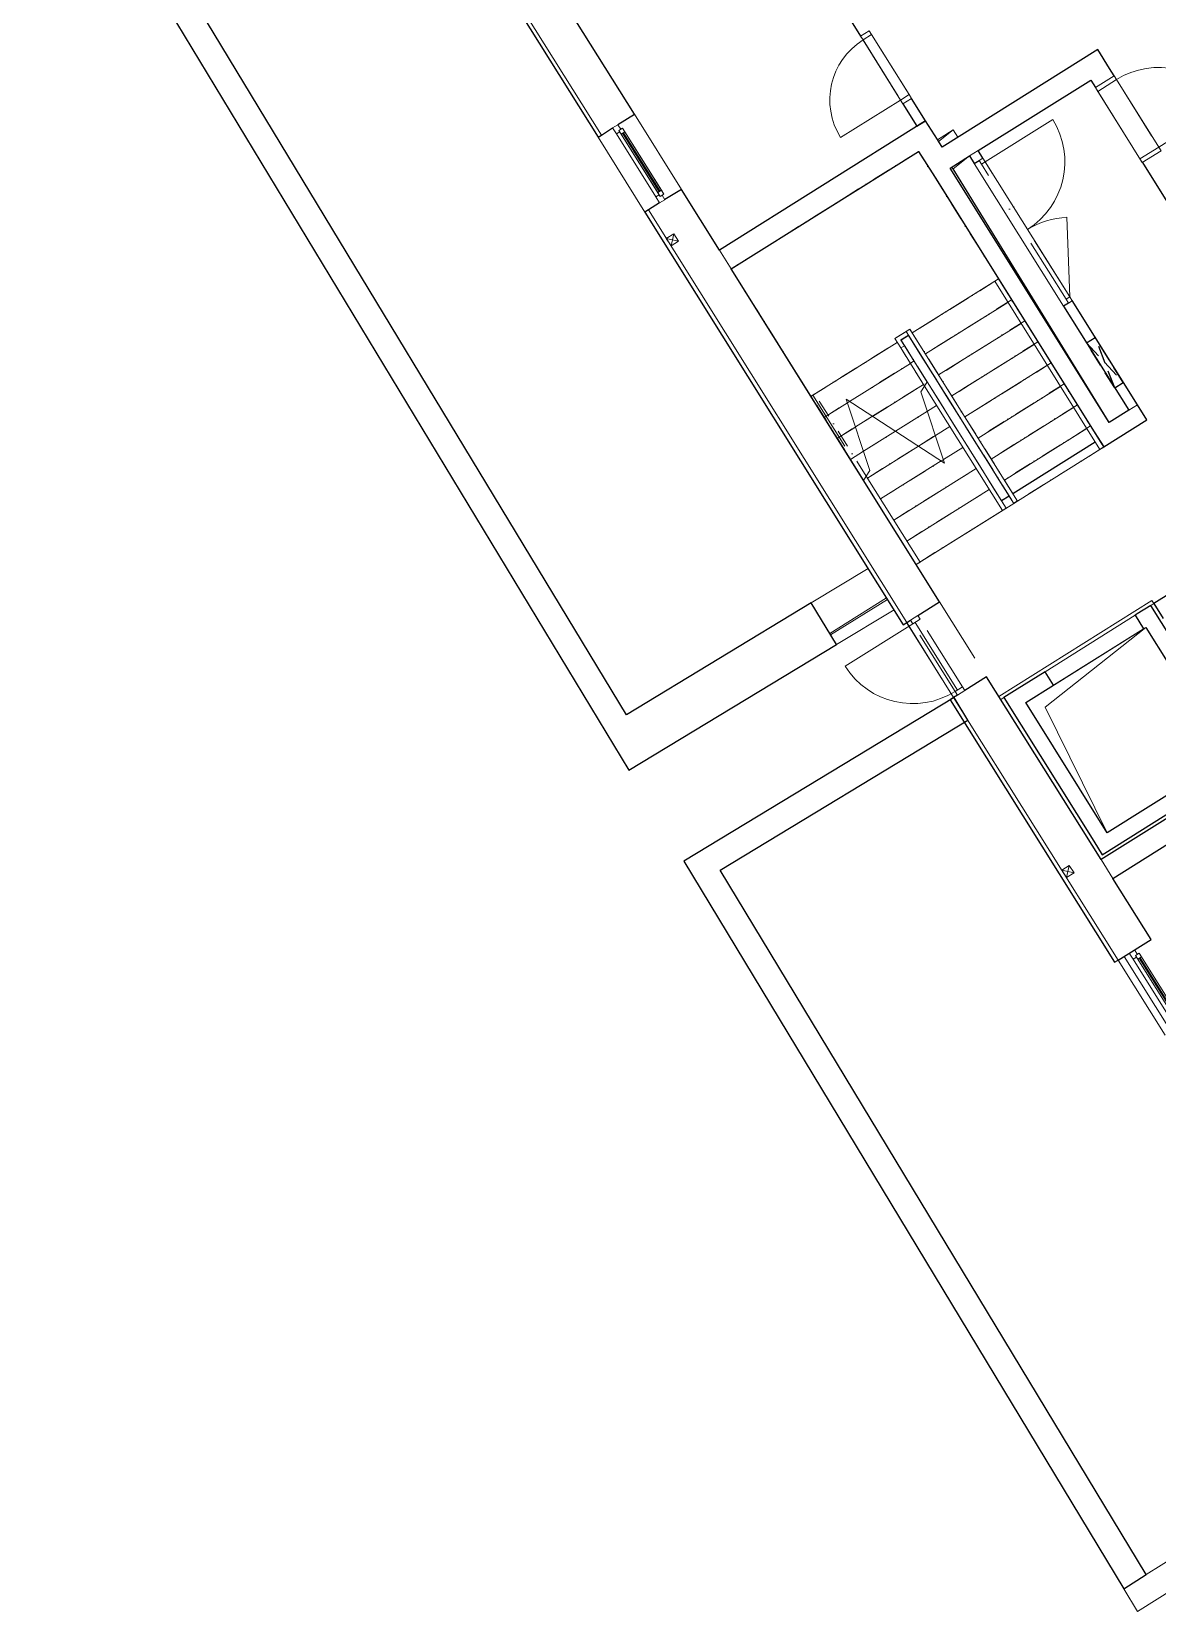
# Model space of a CAD drawing. Header units: millimetres. Extents: x 51291 to 245431, y -8645 to 72638.
# Drawn here: x 148588 to 161312, y 16405 to 34252 of the extents above; entities that cross this region are included whole.
import ezdxf

# ---------------------------------------------------------------- set-up
doc = ezdxf.new("R2010")
doc.units = ezdxf.units.MM
for name, pattern in [('HA_Dash_3mm-S1mm', [300, 200, -100]), ('HA_DashDot_2_2mm-S0_6mm', [1650, 750, -450, 0, -450]), ('HA_DashDot_4mm-S1mm', [400, 200, -100, 0, -100])]:
    doc.linetypes.add(name, pattern=pattern)
for name, color, linetype, lineweight in [('A-AREA-____-OTLN', 9, 'Continuous', 25), ('A-CLNG-____-OTLN', 9, 'Continuous', 9), ('A-DETL-GENF-OTLN', 9, 'Continuous', 9), ('A-DOOR-____-MCUT', 9, 'Continuous', 9), ('A-DOOR-____-OTLN', 9, 'Continuous', 9), ('A-DOOR-FRAM-MCUT', 9, 'Continuous', 9), ('A-DOOR-FRAM-OTLN', 9, 'Continuous', 9), ('A-FLOR-____-OTLN', 9, 'Continuous', 9), ('A-FLOR-HRAL-MBND', 9, 'HA_DashDot_4mm-S1mm', 9), ('A-FLOR-HRAL-OTLN', 9, 'Continuous', 9), ('A-GENM-____-MCUT', 9, 'Continuous', 25), ('A-GENM-____-OTLN', 9, 'Continuous', 9), ('A-GLAZ-____-MCUT', 9, 'Continuous', 5), ('A-GLAZ-____-OTLN', 9, 'Continuous', 5), ('A-WALL-____-MCUT', 9, 'Continuous', 25), ('A-WALL-____-OTLN', 9, 'Continuous', 9), ('I-WALL-____-MCUT', 9, 'Continuous', 25), ('I-WALL-____-OTLN', 9, 'Continuous', 9), ('M-HVAC-DUCT-OTLN', 9, 'Continuous', 9), ('S-STRS-____-MBND', 9, 'HA_DashDot_4mm-S1mm', 9), ('S-STRS-____-OTLN', 9, 'Continuous', 9)]:
    doc.layers.add(name, color=color, linetype=linetype, lineweight=lineweight)

# ---------------------------------------------------------------- blocks, each defined once
blk = doc.blocks.new('HA_DR_Single_Swing_Solid - In_BJ_900x2100_Vstup-2040224-schema rezu D_140_5400')
at = {"layer": 'A-DOOR-____-MCUT', "linetype": 'HA_DashDot_2_2mm-S0_6mm'}
for p, q in [((-450, 125), (450, 125)), ((-450, -125), (450, -125))]:
    blk.add_line(p, q, dxfattribs=at)
at = {"layer": 'A-DOOR-____-OTLN', "lineweight": 5}
blk.add_line((450, 1025), (450, 125), dxfattribs=at)
at = {"layer": 'A-DOOR-____-OTLN'}
for p, q in [((-500, 125), (500, 125)), ((-500, -125), (500, -125))]:
    blk.add_line(p, q, dxfattribs=at)
at = {"layer": 'A-DOOR-____-OTLN', "lineweight": 5}
blk.add_arc((450, 125), 900, 90, 180, dxfattribs=at)
at = {"layer": 'A-DOOR-FRAM-MCUT'}
for p, q in [((-500, -125), (-500, 125)), ((-500, 125), (-450, 125)), ((-450, 125), (-450, -125)), ((450, 125), (500, 125)), ((450, -125), (450, 125)), ((500, 125), (500, -125)), ((-450, -125), (-500, -125)), ((500, -125), (450, -125))]:
    blk.add_line(p, q, dxfattribs=at)
blk = doc.blocks.new('HA_WD_SinglePanel - 1000x2400-1662822-schema rezu D_140_5400')
at = {"layer": 'A-GLAZ-____-MCUT'}
for p, q in [((-420, 70), (-500, 70)), ((-500, 0), (-440, 0)), ((-440, -25), (-440, 25)), ((-440, 25), (-390, 25)), ((-420, 25), (-420, 70)), ((-390, 25), (-390, -25)), ((390, 5), (-390, 5)), ((390, -25), (390, 25)), ((390, 25), (440, 25)), ((500, 70), (420, 70)), ((420, 70), (420, 25)), ((440, 25), (440, -25)), ((440, 0), (500, 0)), ((-390, -25), (-440, -25)), ((390, -5), (-390, -5)), ((440, -25), (390, -25))]:
    blk.add_line(p, q, dxfattribs=at)
at = {"layer": 'A-GLAZ-____-OTLN'}
for p, q in [((440, 25), (-440, 25)), ((-440, -25), (-440, 25)), ((420, 70), (-420, 70)), ((390, 25), (-390, 25)), ((440, 25), (440, -25)), ((-440, -25), (440, -25)), ((390, -25), (-390, -25))]:
    blk.add_line(p, q, dxfattribs=at)
blk = doc.blocks.new('HA_WD_SinglePanel - 1000x1500-1662820-schema rezu D_140_5400')
at = {"layer": 'A-GLAZ-____-MCUT'}
for p, q in [((-500, 70), (-500, 0)), ((-420, 70), (-500, 70)), ((-500, 0), (-440, 0)), ((-440, -25), (-440, 25)), ((-440, 25), (-390, 25)), ((-420, 25), (-420, 70)), ((-390, 25), (-390, -25)), ((390, 5), (-390, 5)), ((390, -25), (390, 25)), ((390, 25), (440, 25)), ((500, 70), (420, 70)), ((420, 70), (420, 25)), ((440, 25), (440, -25)), ((440, 0), (500, 0)), ((500, 0), (500, 70)), ((-390, -25), (-440, -25)), ((390, -5), (-390, -5)), ((440, -25), (390, -25))]:
    blk.add_line(p, q, dxfattribs=at)
at = {"layer": 'A-GLAZ-____-OTLN'}
for p, q in [((440, 25), (-440, 25)), ((-440, -25), (-440, 25)), ((420, 70), (-420, 70)), ((390, 25), (-390, 25)), ((440, 25), (440, -25)), ((-440, -25), (440, -25)), ((390, -25), (-390, -25))]:
    blk.add_line(p, q, dxfattribs=at)
blk = doc.blocks.new('HA_GM_Shaft_Rectangle - Default-1963429-schema rezu D_140_5400')
at = {"layer": 'A-DETL-GENF-OTLN'}
for p, q in [((160, -160), (1600, 0)), ((0, -1735), (160, -160))]:
    blk.add_line(p, q, dxfattribs=at)
at = {"layer": 'A-GENM-____-OTLN'}
blk.add_line((370, 0), (1570, 0), dxfattribs=at)
blk = doc.blocks.new('HA_GM_Shaft_Rectangle - Default-1963433-schema rezu D_140_5400')
at = {"layer": 'A-DETL-GENF-OTLN'}
for p, q in [((26, -26), (260, 0)), ((0, -3390), (26, -26))]:
    blk.add_line(p, q, dxfattribs=at)
at = {"layer": 'A-GENM-____-OTLN'}
blk.add_line((260, -100), (260, -2000), dxfattribs=at)
blk = doc.blocks.new('Top Rail Type - Top Rail_Internal_-1399463-schema rezu D_140_5400')
at = {"layer": 'A-FLOR-HRAL-MBND'}
for p, q in [((-38925, -3951), (-36635, -3951)), ((-38925, -4152), (-38925, -3951)), ((-38875, -4001), (-36635, -4001)), ((-38875, -4102), (-38875, -4001)), ((-38800, -4102), (-38875, -4102)), ((-38315, -4102), (-38800, -4102)), ((-36635, -3951), (-36635, -4001)), ((-38800, -4152), (-38925, -4152)), ((-38291, -4152), (-38800, -4152))]:
    blk.add_line(p, q, dxfattribs=at)
at = {"layer": 'A-FLOR-HRAL-OTLN'}
for p, q in [((-38315, -4102), (-38291, -4152)), ((-36635, -4102), (-38315, -4102)), ((-36635, -4152), (-36635, -4102)), ((-36635, -4152), (-38291, -4152))]:
    blk.add_line(p, q, dxfattribs=at)
blk = doc.blocks.new('Top Rail Type - Top Rail_Internal_-1399480-schema rezu D_140_5400')
at = {"layer": 'A-FLOR-HRAL-MBND'}
for p, q in [((-38875, -5301), (-38875, -5251)), ((-37779, -5251), (-38875, -5251)), ((-37755, -5301), (-38875, -5301))]:
    blk.add_line(p, q, dxfattribs=at)
at = {"layer": 'A-FLOR-HRAL-OTLN'}
for p, q in [((-37779, -5251), (-37755, -5301)), ((-36635, -5251), (-37779, -5251)), ((-36635, -5301), (-37755, -5301)), ((-36635, -5301), (-36635, -5251))]:
    blk.add_line(p, q, dxfattribs=at)
blk = doc.blocks.new('HA_DR_Single_Swing_Solid - In_BJ_800x2100-2040331-schema rezu D_140_5400')
at = {"layer": 'A-DOOR-____-MCUT', "linetype": 'HA_DashDot_2_2mm-S0_6mm'}
for p, q in [((-400, 57.5), (400, 57.5)), ((-400, -57.5), (400, -57.5))]:
    blk.add_line(p, q, dxfattribs=at)
at = {"layer": 'A-DOOR-____-OTLN', "lineweight": 5}
blk.add_line((400, -857.5), (400, -57.5), dxfattribs=at)
blk.add_arc((400, -57.5), 800, 180, 270, dxfattribs=at)
at = {"layer": 'A-DOOR-FRAM-MCUT'}
for p, q in [((-400, 57.5), (-450, 57.5)), ((-450, 57.5), (-450, -57.5)), ((-400, -57.5), (-400, 57.5)), ((450, 57.5), (400, 57.5)), ((400, 57.5), (400, -57.5)), ((450, -57.5), (450, 57.5)), ((-450, -57.5), (-400, -57.5)), ((400, -57.5), (450, -57.5))]:
    blk.add_line(p, q, dxfattribs=at)
blk = doc.blocks.new('HA_DR_Single_Swing_Solid_ButtFrame - In_FAS_900x2350_Unik-1926024-schema rezu D_140_5400')
at = {"layer": 'A-DOOR-____-MCUT', "linetype": 'HA_DashDot_2_2mm-S0_6mm'}
for p, q in [((-450, 170), (450, 170)), ((-450, 70), (450, 70))]:
    blk.add_line(p, q, dxfattribs=at)
at = {"layer": 'A-DOOR-____-OTLN', "lineweight": 5}
blk.add_line((450, 1070), (450, 170), dxfattribs=at)
blk.add_arc((450, 170), 900, 90, 180, dxfattribs=at)
at = {"layer": 'A-DOOR-FRAM-MCUT'}
for p, q in [((-500, 70), (-500, 170)), ((-500, 170), (-450, 170)), ((-450, 70), (-500, 70)), ((-450, 170), (-450, 70)), ((450, 170), (500, 170)), ((450, 70), (450, 170)), ((500, 70), (450, 70)), ((500, 170), (500, 70))]:
    blk.add_line(p, q, dxfattribs=at)
at = {"layer": 'A-DOOR-FRAM-OTLN', "linetype": 'HA_DashDot_2_2mm-S0_6mm'}
for p, q in [((500, 220), (-500, 220)), ((500, -220), (-500, -220))]:
    blk.add_line(p, q, dxfattribs=at)
blk = doc.blocks.new('HA_DR_Double_Swing_Solid_wCasing - In_1800x2100_900-1839857-schema rezu D_140_5400')
at = {"layer": 'A-DOOR-____-MCUT', "linetype": 'HA_DashDot_2_2mm-S0_6mm'}
for p, q in [((-900, -7.5), (900, -7.5)), ((-900, -57.5), (900, -57.5))]:
    blk.add_line(p, q, dxfattribs=at)
at = {"layer": 'A-DOOR-____-OTLN', "lineweight": 5}
for p, q in [((-120.6, -507.5), (-900, -57.5)), ((900, -957.5), (900, -57.5))]:
    blk.add_line(p, q, dxfattribs=at)
for centre, start, end in [((-900, -57.5), 330, 360), ((900, -57.5), 180, 270)]:
    blk.add_arc(centre, 900, start, end, dxfattribs=at)
at = {"layer": 'A-DOOR-FRAM-MCUT'}
for p, q in [((-900, -7.5), (-950, -7.5)), ((-950, -7.5), (-950, -57.5)), ((-950, -57.5), (-900, -57.5)), ((-900, -57.5), (-900, -7.5)), ((950, -7.5), (900, -7.5)), ((900, -7.5), (900, -57.5)), ((900, -57.5), (950, -57.5)), ((950, -57.5), (950, -7.5))]:
    blk.add_line(p, q, dxfattribs=at)
blk = doc.blocks.new('HA_GM_Opening_Rectangle_WallBased - Default-2005585-schema rezu D_140_5400')
at = {"layer": 'A-GENM-____-MCUT', "linetype": 'HA_Dash_3mm-S1mm'}
for p, q in [((425, 57.5), (-175, -57.5)), ((-175, 57.5), (425, -57.5)), ((-175, 57.5), (-175, -57.5)), ((-175, 57.5), (425, 57.5)), ((425, 57.5), (425, -57.5)), ((-175, -57.5), (425, -57.5))]:
    blk.add_line(p, q, dxfattribs=at)
blk = doc.blocks.new('185-01_OBJEKT C_Central_rvt-3-schema rezu D_140_5400')
at = {"layer": 'A-AREA-____-OTLN'}
for p, q in [((-22849, 29035), (-21917, 29618)), ((-22976, 28955), (-22891, 29008))]:
    blk.add_line(p, q, dxfattribs=at)
at = {"layer": 'A-FLOR-____-OTLN'}
for p, q in [((-26030, 31571), (-23912, 32898)), ((-23912, 32898), (-22755, 31051)), ((-23284, 32762), (-22275, 31152)), ((-24534, 29183), (-26030, 31571)), ((-21863, 29533), (-22795, 28949)), ((-22837, 28923), (-23939, 28233)), ((-23006, 26741), (-21277, 27824)), ((-21277, 27824), (-21256, 27790)), ((-23953, 27576), (-23475, 26813)), ((-21591, 23805), (-21060, 22957))]:
    blk.add_line(p, q, dxfattribs=at)
at = {"layer": 'A-WALL-____-MCUT'}
for p, q in [((-28937, 35298), (-27536, 33061)), ((-27125, 33318), (-28293, 35182)), ((-27311, 33201), (-27125, 33318)), ((-27536, 33061), (-27498, 33084)), ((-27498, 33084), (-27371, 33164)), ((-26840, 32317), (-26967, 32237)), ((-26594, 32470), (-26781, 32354)), ((-26164, 31784), (-26594, 32470)), ((-26967, 32237), (-27005, 32213)), ((-27005, 32213), (-24086, 27552)), ((-23675, 27809), (-26031, 31572)), ((-23920, 27655), (-23675, 27809)), ((-24086, 27552), (-24047, 27576)), ((-24047, 27576), (-24005, 27602)), ((-23144, 26962), (-23389, 26808)), ((-21851, 24898), (-23144, 26962)), ((-23517, 26728), (-23555, 26704)), ((-23555, 26704), (-21697, 23738)), ((-23474, 26755), (-23517, 26728)), ((-21286, 23996), (-21718, 24686)), ((-21659, 23762), (-21286, 23996)), ((-21697, 23738), (-21659, 23762))]:
    blk.add_line(p, q, dxfattribs=at)
at = {"layer": 'A-WALL-____-MCUT', "lineweight": 9}
for p, q in [((-28899, 35322), (-27498, 33084)), ((-27498, 33084), (-28899, 35322)), ((-23240, 32908), (-23337, 32847)), ((-26967, 32237), (-24047, 27576)), ((-24047, 27576), (-26967, 32237)), ((-26164, 31784), (-26031, 31572)), ((-21538, 29974), (-21440, 30035)), ((-23517, 26728), (-21659, 23762)), ((-21659, 23762), (-23517, 26728)), ((-21851, 24898), (-21718, 24686))]:
    blk.add_line(p, q, dxfattribs=at)
at = {"layer": 'A-WALL-____-OTLN'}
for p, q in [((-27125, 33318), (-26594, 32470)), ((-27005, 32213), (-27536, 33061)), ((-23517, 26728), (-24047, 27576)), ((-23953, 27576), (-23475, 26813)), ((-21128, 22915), (-21659, 23762)), ((-21060, 22957), (-21591, 23805))]:
    blk.add_line(p, q, dxfattribs=at)
at = {"layer": 'I-WALL-____-MCUT'}
for p, q in [((-24733, 34462), (-24568, 34200)), ((-21889, 34049), (-23648, 32947)), ((-21756, 33837), (-21889, 34049)), ((-21703, 33752), (-21756, 33837)), ((-23240, 32908), (-21968, 33704)), ((-21968, 33704), (-21915, 33619)), ((-24090, 33437), (-23931, 33183)), ((-23833, 33244), (-23993, 33498)), ((-23833, 33244), (-26164, 31784)), ((-23931, 33183), (-23833, 33244)), ((-23701, 33032), (-23833, 33244)), ((-23648, 32947), (-23701, 33032)), ((-26031, 31572), (-23913, 32899)), ((-23913, 32899), (-23727, 32603)), ((-23515, 32735), (-23337, 32847)), ((-23337, 32847), (-23284, 32762)), ((-23186, 32823), (-23240, 32908)), ((-23557, 32709), (-23515, 32735)), ((-21758, 29836), (-23557, 32709)), ((-23284, 32762), (-23229, 32797)), ((-21384, 32772), (-18696, 28479)), ((-23727, 32603), (-21927, 29730)), ((-22220, 31186), (-22275, 31152)), ((-22275, 31152), (-21538, 29974)), ((-21440, 30035), (-22178, 31213)), ((-21334, 29865), (-21440, 30035)), ((-21821, 29560), (-21334, 29865)), ((-21538, 29974), (-21758, 29836)), ((-21927, 29730), (-21821, 29560)), ((-20378, 28340), (-21256, 27790)), ((-21442, 27674), (-21467, 27658)), ((-21289, 27769), (-21442, 27674)), ((-20177, 25994), (-21289, 27769)), ((-21256, 27790), (-21149, 27621)), ((-21467, 27658), (-21372, 27505)), ((-21372, 27505), (-21346, 27521)), ((-21346, 27521), (-20425, 26051)), ((-22484, 27021), (-22798, 26824)), ((-22389, 26868), (-22484, 27021)), ((-22798, 26824), (-22951, 26729)), ((-22702, 26672), (-22389, 26868)), ((-22951, 26729), (-21934, 25106)), ((-21781, 25201), (-22702, 26672)), ((-21718, 24686), (-19210, 26258)), ((-20122, 25981), (-21851, 24898)), ((-21838, 24953), (-20330, 25898)), ((-20425, 26051), (-21781, 25201)), ((-21934, 25106), (-21838, 24953))]:
    blk.add_line(p, q, dxfattribs=at)
at = {"layer": 'I-WALL-____-OTLN'}
for p, q in [((-24117, 33479), (-24541, 34157)), ((-24444, 34218), (-24019, 33540)), ((-22275, 31152), (-23284, 32762)), ((-23160, 32781), (-22204, 31255)), ((-22484, 27021), (-21467, 27658)), ((-21372, 27505), (-22389, 26868))]:
    blk.add_line(p, q, dxfattribs=at)
at = {"layer": 'M-HVAC-DUCT-OTLN', "lineweight": 5}
for p, q in [((-26764, 31916), (-26679, 31969)), ((-26711, 31831), (-26679, 31969)), ((-26679, 31969), (-26626, 31884)), ((-26626, 31884), (-26764, 31916)), ((-26711, 31831), (-26764, 31916)), ((-26626, 31884), (-26711, 31831)), ((-22294, 24780), (-22210, 24833)), ((-22241, 24695), (-22210, 24833)), ((-22210, 24833), (-22156, 24748)), ((-22156, 24748), (-22294, 24780)), ((-22241, 24695), (-22294, 24780)), ((-22156, 24748), (-22241, 24695))]:
    blk.add_line(p, q, dxfattribs=at)
at = {"layer": 'S-STRS-____-MBND'}
for p, q in [((-23913, 32899), (-26031, 31572)), ((-23010, 31458), (-23913, 32899)), ((-26031, 31572), (-25129, 30131)), ((-23010, 31458), (-24027, 30821)), ((-23010, 31458), (-24027, 30821)), ((-23010, 31458), (-21821, 29560)), ((-22862, 31221), (-23879, 30584)), ((-22862, 31221), (-23879, 30584)), ((-22713, 30984), (-23730, 30347)), ((-22713, 30984), (-23730, 30347)), ((-25129, 30131), (-24112, 30768)), ((-25129, 30131), (-24112, 30768)), ((-24112, 30768), (-24027, 30821)), ((-23815, 30294), (-24112, 30768)), ((-24027, 30821), (-22838, 28923)), ((-22564, 30747), (-23581, 30110)), ((-22564, 30747), (-23581, 30110)), ((-24693, 30074), (-23963, 30531)), ((-24693, 30074), (-23963, 30531)), ((-22416, 30509), (-23433, 29872)), ((-22416, 30509), (-23433, 29872)), ((-24434, 29906), (-23815, 30294)), ((-24434, 29906), (-23815, 30294)), ((-22267, 30272), (-23284, 29635)), ((-22267, 30272), (-23284, 29635)), ((-24726, 29487), (-25129, 30131)), ((-24980, 29894), (-24717, 30059)), ((-24980, 29894), (-24717, 30059)), ((-22118, 30035), (-23135, 29398)), ((-22118, 30035), (-23135, 29398)), ((-24175, 29738), (-23814, 29964)), ((-24175, 29738), (-23814, 29964)), ((-24832, 29657), (-24626, 29786)), ((-24832, 29657), (-24626, 29786)), ((-23915, 29570), (-23723, 29691)), ((-23915, 29570), (-23723, 29691)), ((-21970, 29797), (-22987, 29160)), ((-21970, 29797), (-22987, 29160)), ((-24683, 29420), (-24535, 29512)), ((-24683, 29420), (-24535, 29512)), ((-21821, 29560), (-22838, 28923)), ((-23656, 29402), (-23632, 29417)), ((-23656, 29402), (-23632, 29417))]:
    blk.add_line(p, q, dxfattribs=at)
at = {"layer": 'S-STRS-____-MBND', "linetype": 'Continuous', "lineweight": 5}
for p, q in [((-23845, 30247), (-23887, 30183)), ((-23887, 30183), (-23619, 29378)), ((-24730, 30098), (-24463, 29294)), ((-23619, 29378), (-24730, 30098)), ((-24463, 29294), (-24504, 29229))]:
    blk.add_line(p, q, dxfattribs=at)
at = {"layer": 'S-STRS-____-OTLN'}
for p, q in [((-23666, 30057), (-23815, 30294)), ((-24717, 30059), (-24693, 30074)), ((-23814, 29964), (-23709, 30030)), ((-23517, 29819), (-23666, 30057)), ((-24626, 29786), (-24434, 29906)), ((-23369, 29582), (-23517, 29819)), ((-24535, 29512), (-24175, 29738)), ((-23723, 29691), (-23560, 29792)), ((-24492, 29209), (-23915, 29570)), ((-23632, 29417), (-23412, 29555)), ((-23220, 29345), (-23369, 29582)), ((-24343, 28972), (-23656, 29402)), ((-24194, 28734), (-23263, 29318)), ((-23072, 29107), (-23220, 29345)), ((-22923, 28870), (-23072, 29107)), ((-24046, 28497), (-23114, 29081)), ((-23897, 28260), (-22966, 28843))]:
    blk.add_line(p, q, dxfattribs=at)
at = {"layer": 'S-STRS-____-OTLN', "linetype": 'HA_DashDot_4mm-S1mm'}
for p, q in [((-24717, 30059), (-24693, 30074)), ((-23814, 29964), (-23709, 30030)), ((-24626, 29786), (-24434, 29906)), ((-24535, 29512), (-24175, 29738)), ((-23723, 29691), (-23560, 29792)), ((-24492, 29209), (-23915, 29570)), ((-23632, 29417), (-23412, 29555)), ((-24343, 28972), (-23656, 29402)), ((-24194, 28734), (-23263, 29318)), ((-24046, 28497), (-23114, 29081)), ((-23897, 28260), (-22966, 28843))]:
    blk.add_line(p, q, dxfattribs=at)
at = {"layer": 'A-DOOR-____-OTLN', "color": 250, "lineweight": 9}
for name, p, rotation in [('HA_DR_Single_Swing_Solid - In_BJ_800x2100-2040331-schema rezu D_140_5400', (-24280, 33849), 302.0612494774555), ('HA_DR_Single_Swing_Solid - In_BJ_900x2100_Vstup-2040224-schema rezu D_140_5400', (-21544, 33262), 302.0612494774555), ('HA_DR_Double_Swing_Solid_wCasing - In_1800x2100_900-1839857-schema rezu D_140_5400', (-22731, 31987), 122.0612494774555), ('HA_DR_Single_Swing_Solid_ButtFrame - In_FAS_900x2350_Unik-1926024-schema rezu D_140_5400', (-23596, 27269), 122.0612494774554)]:
    blk.add_blockref(name, p, dxfattribs=dict(at, rotation=rotation))
at = {"layer": 'A-FLOR-HRAL-OTLN', "color": 250, "lineweight": 9, "rotation": 302.0612494774558}
for name in ['Top Rail Type - Top Rail_Internal_-1399463-schema rezu D_140_5400', 'Top Rail Type - Top Rail_Internal_-1399480-schema rezu D_140_5400']:
    blk.add_blockref(name, (0, 0), dxfattribs=at)
at = {"layer": 'A-GENM-____-OTLN', "color": 250, "lineweight": 9}
for name, p, rotation in [('HA_GM_Shaft_Rectangle - Default-1963433-schema rezu D_140_5400', (-23557, 32709), 32.06124947745543), ('HA_GM_Opening_Rectangle_WallBased - Default-2005585-schema rezu D_140_5400', (-21741, 30407), 122.0612494774555), ('HA_GM_Shaft_Rectangle - Default-1963429-schema rezu D_140_5400', (-22702, 26672), 32.06124947745543)]:
    blk.add_blockref(name, p, dxfattribs=dict(at, rotation=rotation))
at = {"layer": 'A-GLAZ-____-OTLN', "color": 250, "lineweight": 9, "rotation": 122.0612494774554}
for name, p in [('HA_WD_SinglePanel - 1000x1500-1662820-schema rezu D_140_5400', (-27046, 32777)), ('HA_WD_SinglePanel - 1000x2400-1662822-schema rezu D_140_5400', (-21207, 23455))]:
    blk.add_blockref(name, p, dxfattribs=at)
blk = doc.blocks.new('Top Rail Type - Top Rail_Internal_-1407059-schema rezu D_140_5400')
at = {"layer": 'A-FLOR-HRAL-OTLN'}
for p, q in [((-24011, 30890), (-24053, 30864)), ((-24053, 30864), (-24011, 30890)), ((-24011, 30890), (-22795, 28949)), ((-24181, 30784), (-24075, 30850)), ((-24115, 30678), (-24181, 30784)), ((-24072, 30704), (-24115, 30678)), ((-24049, 30808), (-24112, 30768)), ((-24112, 30768), (-24072, 30704)), ((-24075, 30850), (-24053, 30864)), ((-24072, 30704), (-23815, 30293)), ((-22837, 28923), (-24053, 30864)), ((-24027, 30821), (-24049, 30808)), ((-23845, 30247), (-24115, 30678)), ((-22795, 28949), (-22837, 28923))]:
    blk.add_line(p, q, dxfattribs=at)
blk = doc.blocks.new('Top Rail Type - Top Rail_Internal_-V71-schema rezu D_140_5400')
at = {"layer": 'A-FLOR-HRAL-OTLN'}
for p, q in [((-24011, 30890), (-22795, 28949)), ((-24181, 30784), (-24053, 30864)), ((-24115, 30678), (-24181, 30784)), ((-24112, 30768), (-24027, 30821)), ((-24072, 30704), (-24112, 30768)), ((-23815, 30293), (-24072, 30704)), ((-24027, 30821), (-22837, 28923)), ((-23845, 30247), (-24115, 30678)), ((-22795, 28949), (-22837, 28923))]:
    blk.add_line(p, q, dxfattribs=at)
blk = doc.blocks.new('Top Rail Type - Top Rail_Internal_-1407076-schema rezu D_140_5400')
at = {"layer": 'A-FLOR-HRAL-OTLN'}
for p, q in [((-23053, 31431), (-23010, 31458)), ((-21863, 29533), (-23053, 31431)), ((-22755, 31051), (-21821, 29559)), ((-21821, 29559), (-21863, 29533))]:
    blk.add_line(p, q, dxfattribs=at)
blk = doc.blocks.new('Top Rail Type - Top Rail_Internal_-V72-schema rezu D_140_5400')
at = {"layer": 'A-FLOR-HRAL-OTLN'}
for p, q in [((-23010, 31458), (-23053, 31431)), ((-23053, 31431), (-21863, 29533)), ((-22755, 31051), (-21821, 29559)), ((-21821, 29559), (-21863, 29533))]:
    blk.add_line(p, q, dxfattribs=at)
blk = doc.blocks.new('HA_GM_Shaft_Rectangle - Default-2321900-schema rezu D_140_5400')
at = {"layer": 'A-DETL-GENF-OTLN'}
for p, q in [((50, -23), (260, 0)), ((0, -3739), (24, -349))]:
    blk.add_line(p, q, dxfattribs=at)
at = {"layer": 'A-GENM-____-OTLN'}
for p, q in [((50, 0), (260, 0)), ((260, 0), (260, -99)), ((260, -449), (260, -2349))]:
    blk.add_line(p, q, dxfattribs=at)
blk = doc.blocks.new('Railing - Railing-1833920-schema rezu D_140_5400')
at = {"layer": 'A-FLOR-HRAL-OTLN'}
for p, q in [((-24275, 27855), (-24917, 27453)), ((-24907, 27436), (-24265, 27838)), ((-24907, 27436), (-24915, 27450))]:
    blk.add_line(p, q, dxfattribs=at)
blk = doc.blocks.new('Top Rail Type - Top Rail_Internal_-2230401-schema rezu D_140_5400')
at = {"layer": 'A-FLOR-HRAL-OTLN'}
for p, q in [((-25128, 30131), (-25107, 30144)), ((-25107, 30144), (-24746, 29568))]:
    blk.add_line(p, q, dxfattribs=at)
blk = doc.blocks.new('Top Rail Type - Top Rail_Internal_-V90-schema rezu D_140_5400')
at = {"layer": 'A-FLOR-HRAL-OTLN'}
for p in [(-25128, 30131), (-24746, 29568)]:
    blk.add_line(p, (-25107, 30144), dxfattribs=at)

msp = doc.modelspace()

# ---------------------------------------------------------------- linework, layer by layer
at = {"layer": 'A-CLNG-____-OTLN'}
for p, q in [((161235.7, 27768.1), (161270.3, 27789.8)), ((159541.4, 26706.9), (159575.3, 26728.1))]:
    msp.add_line(p, q, dxfattribs=at)
at = {"layer": 'A-WALL-____-MCUT'}
for p, q in [((148588.1, 37061.2), (155339.6, 25907.2)), ((155311.5, 26533.1), (148997.8, 36963.8)), ((157399.9, 27797.3), (155311.5, 26533.1)), ((157684.7, 27326.7), (157399.9, 27797.3)), ((155339.6, 25907.2), (157684.7, 27326.7)), ((159014, 26728.7), (155958.7, 24879.2)), ((159169.4, 26472), (159014, 26728.7)), ((156370.6, 24777.9), (159169.4, 26472)), ((155958.7, 24879.2), (160930.4, 16661.7)), ((161184.6, 16820.9), (156370.6, 24777.9)), ((160930.4, 16661.7), (161184.6, 16820.9))]:
    msp.add_line(p, q, dxfattribs=at)
at = {"layer": 'A-WALL-____-OTLN'}
for p, q in [((157399.9, 27797.3), (158042.5, 28186.2)), ((158335.9, 27720.9), (157684.7, 27326.7)), ((161184.6, 16820.9), (164146.7, 18676.2)), ((164517.8, 18554.7), (161085.7, 16405)), ((160930.4, 16661.7), (161085.7, 16405))]:
    msp.add_line(p, q, dxfattribs=at)
at = {"layer": 'I-WALL-____-OTLN'}
for p, q in [((161179.4, 27520.5), (159823.4, 26671.1)), ((162348.5, 25993.1), (160687.4, 24952.7))]:
    msp.add_line(p, q, dxfattribs=at)
at = {"layer": 'S-STRS-____-OTLN'}
for p, q in [((159472.9, 31431), (158541.3, 30847.5)), ((159621.5, 31193.7), (158690, 30610.3)), ((159770.1, 30956.4), (158838.6, 30373)), ((157418.1, 30144), (158371.2, 30741)), ((158413.9, 30767.7), (158498.6, 30820.8)), ((158562.5, 30530.4), (158413.9, 30767.7)), ((158498.6, 30820.8), (158647.2, 30583.5)), ((159918.8, 30719.1), (158987.2, 30135.7)), ((158710.8, 30293.6), (158562.5, 30530.4)), ((158647.2, 30583.5), (158795.9, 30346.2)), ((157833, 30073.5), (158519.8, 30503.7)), ((158795.9, 30346.2), (158944.5, 30108.9)), ((160063.6, 30479.5), (159135.9, 29898.4)), ((158091.3, 29904.9), (158668.4, 30266.4)), ((160216, 30244.6), (159284.5, 29661.1)), ((157566.7, 29906.7), (157808.5, 30058.1)), ((158944.5, 30108.9), (159093.1, 29871.6)), ((160364.7, 30007.3), (159433.1, 29423.8)), ((158351.6, 29737.5), (158712.4, 29963.5)), ((159093.1, 29871.6), (159241.8, 29634.3)), ((157715.3, 29669.4), (157899.5, 29784.7)), ((158610.9, 29569.5), (158803.5, 29690.2)), ((159241.8, 29634.3), (159390.4, 29397)), ((160513.3, 29770), (159581.7, 29186.5)), ((157843.1, 29419), (157990.4, 29511.3)), ((160661.9, 29532.7), (159730.4, 28949.2)), ((158870.2, 29401.6), (158893.7, 29416.3)), ((159390.4, 29397), (159539, 29159.7)), ((159539, 29159.7), (159687.7, 28922.4))]:
    msp.add_line(p, q, dxfattribs=at)
at = {"layer": 'S-STRS-____-OTLN', "linetype": 'HA_DashDot_4mm-S1mm'}
for p, q in [((159472.9, 31431), (158541.3, 30847.5)), ((159621.5, 31193.7), (158690, 30610.3)), ((159770.1, 30956.4), (158838.6, 30373)), ((157418.1, 30144), (158371.2, 30741)), ((159918.8, 30719.1), (158987.2, 30135.7)), ((157833, 30073.5), (158519.8, 30503.7)), ((160063.6, 30479.5), (159135.9, 29898.4)), ((158091.3, 29904.9), (158668.4, 30266.4)), ((160216, 30244.6), (159284.5, 29661.1)), ((157566.7, 29906.7), (157808.5, 30058.1)), ((160364.7, 30007.3), (159433.1, 29423.8)), ((158351.6, 29737.5), (158712.4, 29963.5)), ((157715.3, 29669.4), (157899.5, 29784.7)), ((158610.9, 29569.5), (158803.5, 29690.2)), ((160513.3, 29770), (159581.7, 29186.5)), ((157843.1, 29419), (157990.4, 29511.3)), ((158870.2, 29401.6), (158893.7, 29416.3))]:
    msp.add_line(p, q, dxfattribs=at)

# ---------------------------------------------------------------- block references
at = {"lineweight": 5}
msp.add_blockref('185-01_OBJEKT C_Central_rvt-3-schema rezu D_140_5400', (182525.4, 0), dxfattribs=at)
at = {"layer": 'A-FLOR-HRAL-OTLN'}
for name in ['Top Rail Type - Top Rail_Internal_-1407076-schema rezu D_140_5400', 'Top Rail Type - Top Rail_Internal_-V72-schema rezu D_140_5400', 'Top Rail Type - Top Rail_Internal_-1407059-schema rezu D_140_5400', 'Top Rail Type - Top Rail_Internal_-V71-schema rezu D_140_5400', 'Top Rail Type - Top Rail_Internal_-2230401-schema rezu D_140_5400', 'Top Rail Type - Top Rail_Internal_-V90-schema rezu D_140_5400', 'Railing - Railing-1833920-schema rezu D_140_5400']:
    msp.add_blockref(name, (182525.4, 0), dxfattribs=at)
at = {"layer": 'A-GENM-____-OTLN', "lineweight": 5, "rotation": 32.06124947745551}
msp.add_blockref('HA_GM_Shaft_Rectangle - Default-2321900-schema rezu D_140_5400', (158782.7, 33004.7), dxfattribs=at)

doc.saveas('drawing.dxf')
